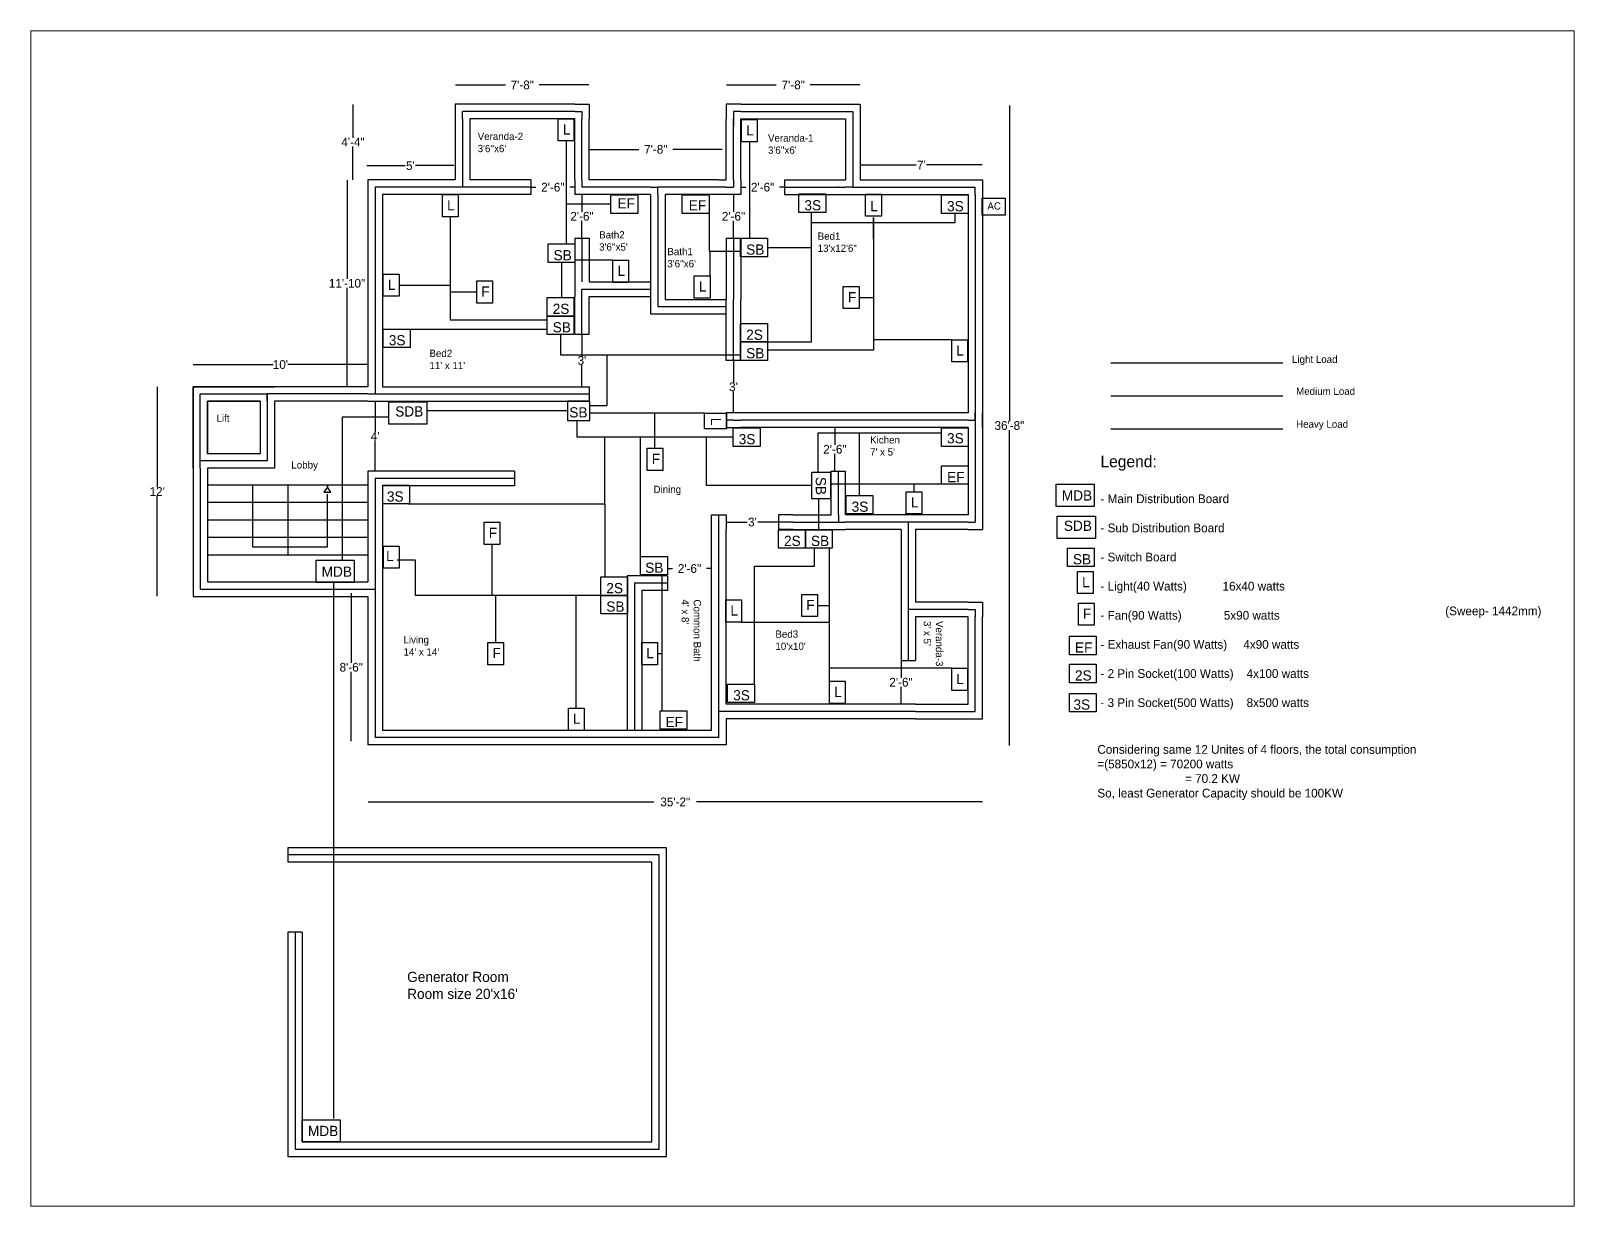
# Paper-space layout 'Layout1' of a CAD drawing. Header units: inches. Extents: x 1.05 to 9.45, y 0.8 to 7.2.
# The model-space entities are those that its viewports show. They can reach past a viewport. Long polylines and large blocks are cut down to what shows.
import ezdxf

# ---------------------------------------------------------------- set-up
doc = ezdxf.new("R2010")
doc.units = ezdxf.units.IN
doc.header["$MEASUREMENT"] = 0
doc.linetypes.add('ACAD_ISO02W100', pattern=[15, 12, -3])
doc.dimstyles.get("Standard").update_dxf_attribs({"dimtxt": 0.18, "dimasz": 0.18, "dimexe": 0.18, "dimexo": 0.0625, "dimgap": 0.09, "dimtad": 0, "dimtih": 1, "dimtoh": 1, "dimdec": 4, "dimzin": 0, "dimdsep": 46, "dimtxsty": 'Standard', "dimcen": 0.09, "dimadec": 0, "dimazin": 0, "dimtfac": 1, "dimtdec": 4, "dimtofl": 0, "dimtmove": 0, "dimatfit": 3, "dimfxl": 1, "dimtolj": 1, "dimtzin": 0, "dimarcsym": 0})

# ---------------------------------------------------------------- blocks, each defined once
blk = doc.blocks.new('*D4')
at = {"color": 0, "lineweight": -2}
for p, q in [((-270.1, -237.3), (-73.9, -237.3)), ((151.6, -237.3), (-44.7, -237.3))]:
    blk.add_line(p, q, dxfattribs=at)
at = {"color": 0}
for points in [[(-270.1, -237.3), (-270.1, -237.4), (-270.3, -237.3)], [(151.6, -237.3), (151.6, -237.4), (151.8, -237.3)]]:
    blk.add_solid(points, dxfattribs=at)
at = {"layer": 'Defpoints', "color": 0}
for p in [(-270.3, -236.3), (151.8, -236.3), (151.8, -237.3)]:
    blk.add_point(p, dxfattribs=at)
at = {"color": 0, "insert": (-59.3, -237.3), "char_height": 6, "attachment_point": 5}
blk.add_mtext('\\A1;35\'-2"', dxfattribs=at)
blk = doc.blocks.new('*D5')
at = {"color": 0, "lineweight": -2}
for p, q in [((-64.5, -77), (-61.1, -77)), ((-34.5, -77), (-37.9, -77))]:
    blk.add_line(p, q, dxfattribs=at)
at = {"color": 0}
for points in [[(-64.5, -77), (-64.5, -77), (-64.7, -77)], [(-34.5, -77), (-34.5, -77), (-34.3, -77)]]:
    blk.add_solid(points, dxfattribs=at)
at = {"layer": 'Defpoints', "color": 0}
for p in [(-64.7, -77), (-64.7, -82.1), (-34.3, -82.1)]:
    blk.add_point(p, dxfattribs=at)
at = {"color": 0, "insert": (-49.5, -77), "char_height": 6, "attachment_point": 5}
blk.add_mtext('\\A1;2\'-6"', dxfattribs=at)
blk = doc.blocks.new('*D6')
at = {"color": 0, "lineweight": -2}
for p, q in [((-210.1, 255.1), (-175.9, 255.1)), ((-118.5, 255.1), (-152.7, 255.1))]:
    blk.add_line(p, q, dxfattribs=at)
at = {"color": 0}
for points in [[(-210.1, 255.2), (-210.1, 255.1), (-210.3, 255.1)], [(-118.5, 255.2), (-118.5, 255.1), (-118.3, 255.1)]]:
    blk.add_solid(points, dxfattribs=at)
at = {"layer": 'Defpoints', "color": 0}
for p in [(-118.3, 255.1), (-210.3, 241.9), (-118.3, 241.9)]:
    blk.add_point(p, dxfattribs=at)
at = {"color": 0, "insert": (-164.3, 255.1), "char_height": 6, "attachment_point": 5}
blk.add_mtext('\\A1;7\'-8"', dxfattribs=at)
blk = doc.blocks.new('*D7')
at = {"color": 0, "lineweight": -2}
for p, q in [((-270.9, 199.7), (-244.7, 199.7)), ((-211.3, 199.7), (-237.5, 199.7))]:
    blk.add_line(p, q, dxfattribs=at)
at = {"color": 0}
for points in [[(-270.9, 199.7), (-270.9, 199.7), (-271.1, 199.7)], [(-211.3, 199.7), (-211.3, 199.7), (-211.1, 199.7)]]:
    blk.add_solid(points, dxfattribs=at)
at = {"layer": 'Defpoints', "color": 0}
for p in [(-211.1, 199.7), (-271.1, 136.2), (-211.1, 136.2)]:
    blk.add_point(p, dxfattribs=at)
at = {"color": 0, "insert": (-241.1, 199.7), "char_height": 6, "attachment_point": 5}
blk.add_mtext("\\A1;5'", dxfattribs=at)
blk = doc.blocks.new('*D8')
at = {"color": 0, "lineweight": -2}
for p, q in [((-118.1, 210.9), (-84.2, 210.9)), ((-27, 210.9), (-61, 210.9))]:
    blk.add_line(p, q, dxfattribs=at)
at = {"color": 0}
for points in [[(-118.1, 210.9), (-118.1, 210.8), (-118.3, 210.9)], [(-27, 210.9), (-27, 210.8), (-26.8, 210.9)]]:
    blk.add_solid(points, dxfattribs=at)
at = {"layer": 'Defpoints', "color": 0}
for p in [(-26.8, 210.9), (-118.3, 189.9), (-26.8, 189.9)]:
    blk.add_point(p, dxfattribs=at)
at = {"color": 0, "insert": (-72.6, 210.9), "char_height": 6, "attachment_point": 5}
blk.add_mtext('\\A1;7\'-8"', dxfattribs=at)
blk = doc.blocks.new('*D9')
at = {"color": 0, "lineweight": -2}
for p, q in [((-24.1, 255.1), (10.1, 255.1)), ((67.5, 255.1), (33.3, 255.1))]:
    blk.add_line(p, q, dxfattribs=at)
at = {"color": 0}
for points in [[(-24.1, 255.2), (-24.1, 255.1), (-24.3, 255.1)], [(67.5, 255.2), (67.5, 255.1), (67.7, 255.1)]]:
    blk.add_solid(points, dxfattribs=at)
at = {"layer": 'Defpoints', "color": 0}
for p in [(67.7, 255.1), (-24.3, 241.9), (67.7, 241.9)]:
    blk.add_point(p, dxfattribs=at)
at = {"color": 0, "insert": (21.7, 255.1), "char_height": 6, "attachment_point": 5}
blk.add_mtext('\\A1;7\'-8"', dxfattribs=at)
blk = doc.blocks.new('*D10')
at = {"color": 0, "lineweight": -2}
for p, q in [((67.9, 200.2), (106.1, 200.2)), ((151.5, 200.2), (113.3, 200.2))]:
    blk.add_line(p, q, dxfattribs=at)
at = {"color": 0}
for points in [[(67.9, 200.2), (67.9, 200.2), (67.7, 200.2)], [(151.5, 200.2), (151.5, 200.2), (151.7, 200.2)]]:
    blk.add_solid(points, dxfattribs=at)
at = {"layer": 'Defpoints', "color": 0}
for p in [(151.7, 200.2), (67.7, 189.9), (151.7, 189.9)]:
    blk.add_point(p, dxfattribs=at)
at = {"color": 0, "insert": (109.7, 200.2), "char_height": 6, "attachment_point": 5}
blk.add_mtext("\\A1;7'", dxfattribs=at)
blk = doc.blocks.new('*D12')
at = {"color": 0, "lineweight": -2}
for p, q in [((-414.9, 47.7), (-414.9, -21.1)), ((-414.9, -96), (-414.9, -27.2))]:
    blk.add_line(p, q, dxfattribs=at)
at = {"color": 0}
for points in [[(-414.9, 47.7), (-414.9, 47.7), (-414.9, 47.9)], [(-414.9, -96), (-414.9, -96), (-414.9, -96.1)]]:
    blk.add_solid(points, dxfattribs=at)
at = {"layer": 'Defpoints', "color": 0}
for p in [(-390.3, 47.9), (-414.9, -96.1), (-390.3, -96.1)]:
    blk.add_point(p, dxfattribs=at)
at = {"color": 0, "insert": (-414.9, -24.1), "char_height": 6, "attachment_point": 5}
blk.add_mtext("\\A1;12'", dxfattribs=at)
blk = doc.blocks.new('*D13')
at = {"color": 0, "lineweight": -2}
for p, q in [((-390.1, 63.1), (-335.4, 63.1)), ((-270.5, 63.1), (-325.2, 63.1))]:
    blk.add_line(p, q, dxfattribs=at)
at = {"color": 0}
for points in [[(-390.1, 63.1), (-390.1, 63.1), (-390.3, 63.1)], [(-270.5, 63.1), (-270.5, 63.1), (-270.3, 63.1)]]:
    blk.add_solid(points, dxfattribs=at)
at = {"layer": 'Defpoints', "color": 0}
for p in [(-270.3, 63.1), (-390.3, 47.9), (-270.3, 47.9)]:
    blk.add_point(p, dxfattribs=at)
at = {"color": 0, "insert": (-330.3, 63.1), "char_height": 6, "attachment_point": 5}
blk.add_mtext("\\A1;10'", dxfattribs=at)
blk = doc.blocks.new('*D14')
at = {"color": 0, "lineweight": -2}
for p, q in [((-284.6, 189.7), (-284.6, 121.9)), ((-284.6, 48), (-284.6, 115.8))]:
    blk.add_line(p, q, dxfattribs=at)
at = {"color": 0}
for points in [[(-284.7, 189.7), (-284.6, 189.7), (-284.6, 189.9)], [(-284.7, 48), (-284.6, 48), (-284.6, 47.9)]]:
    blk.add_solid(points, dxfattribs=at)
at = {"layer": 'Defpoints', "color": 0}
for p in [(-284.6, 189.9), (-270.3, 189.9), (-270.5, 47.9)]:
    blk.add_point(p, dxfattribs=at)
at = {"color": 0, "insert": (-284.6, 118.9), "char_height": 6, "attachment_point": 5}
blk.add_mtext('\\A1;11\'-10"', dxfattribs=at)
blk = doc.blocks.new('*D15')
at = {"color": 0, "lineweight": -2}
for p, q in [((-281.7, -94), (-281.7, -141.7)), ((-281.7, -195.6), (-281.7, -147.9))]:
    blk.add_line(p, q, dxfattribs=at)
at = {"color": 0}
for points in [[(-281.8, -94), (-281.7, -94), (-281.7, -93.9)], [(-281.8, -195.6), (-281.7, -195.6), (-281.7, -195.8)]]:
    blk.add_solid(points, dxfattribs=at)
at = {"layer": 'Defpoints', "color": 0}
for p in [(-281.7, -93.9), (-259.6, -93.9), (-259.6, -195.8)]:
    blk.add_point(p, dxfattribs=at)
at = {"color": 0, "insert": (-281.7, -144.8), "char_height": 6, "attachment_point": 5}
blk.add_mtext('\\A1;8\'-6"', dxfattribs=at)
blk = doc.blocks.new('*D16')
at = {"color": 0, "lineweight": -2}
for p, q in [((-24.1, -45.1), (-9.9, -45.1)), ((11.5, -45.1), (-2.7, -45.1))]:
    blk.add_line(p, q, dxfattribs=at)
at = {"color": 0}
for points in [[(-24.1, -45.1), (-24.1, -45.2), (-24.3, -45.1)], [(11.5, -45.1), (11.5, -45.2), (11.7, -45.1)]]:
    blk.add_solid(points, dxfattribs=at)
at = {"layer": 'Defpoints', "color": 0}
for p in [(-24.3, -40.1), (11.7, -40.1), (11.7, -45.1)]:
    blk.add_point(p, dxfattribs=at)
at = {"color": 0, "insert": (-6.3, -45.1), "char_height": 6, "attachment_point": 5}
blk.add_mtext("\\A1;3'", dxfattribs=at)
blk = doc.blocks.new('*D17')
at = {"color": 0, "lineweight": -2}
for p, q in [((-19.3, 65.7), (-19.3, 50.9)), ((-19.3, 30), (-19.3, 44.7))]:
    blk.add_line(p, q, dxfattribs=at)
at = {"color": 0}
for points in [[(-19.4, 65.7), (-19.3, 65.7), (-19.3, 65.9)], [(-19.4, 30), (-19.3, 30), (-19.3, 29.8)]]:
    blk.add_solid(points, dxfattribs=at)
at = {"layer": 'Defpoints', "color": 0}
for p in [(-24.3, 65.9), (-24, 29.8), (-19.3, 29.8)]:
    blk.add_point(p, dxfattribs=at)
at = {"color": 0, "insert": (-19.3, 47.8), "char_height": 6, "attachment_point": 5}
blk.add_mtext("\\A1;3'", dxfattribs=at)
blk = doc.blocks.new('*D18')
at = {"color": 0, "lineweight": -2}
for p, q in [((-123.3, 83.7), (-123.3, 68.9)), ((-123.3, 48), (-123.3, 62.8))]:
    blk.add_line(p, q, dxfattribs=at)
at = {"color": 0}
for points in [[(-123.4, 83.7), (-123.3, 83.7), (-123.3, 83.9)], [(-123.4, 48), (-123.3, 48), (-123.3, 47.9)]]:
    blk.add_solid(points, dxfattribs=at)
at = {"layer": 'Defpoints', "color": 0}
for p in [(-123.3, 83.9), (-118.3, 83.9), (-118.3, 47.9)]:
    blk.add_point(p, dxfattribs=at)
at = {"color": 0, "insert": (-123.3, 65.9), "char_height": 6, "attachment_point": 5}
blk.add_mtext("\\A1;3'", dxfattribs=at)
blk = doc.blocks.new('*D19')
at = {"color": 0, "lineweight": -2}
for p, q in [((50.3, 19.7), (50.3, 7.9)), ((50.3, -10), (50.3, 1.8))]:
    blk.add_line(p, q, dxfattribs=at)
at = {"color": 0}
for points in [[(50.3, 19.7), (50.4, 19.7), (50.3, 19.9)], [(50.3, -10), (50.4, -10), (50.3, -10.1)]]:
    blk.add_solid(points, dxfattribs=at)
at = {"layer": 'Defpoints', "color": 0}
for p in [(50.3, 19.9), (57.7, 19.9), (57.7, -10.1)]:
    blk.add_point(p, dxfattribs=at)
at = {"color": 0, "insert": (50.3, 4.9), "char_height": 6, "attachment_point": 5}
blk.add_mtext('\\A1;2\'-6"', dxfattribs=at)
blk = doc.blocks.new('*D20')
at = {"color": 0, "lineweight": -2}
for p, q in [((-158.1, 184.9), (-154.9, 184.9)), ((-128.5, 184.9), (-131.7, 184.9))]:
    blk.add_line(p, q, dxfattribs=at)
at = {"color": 0}
for points in [[(-158.1, 184.9), (-158.1, 184.8), (-158.3, 184.9)], [(-128.5, 184.9), (-128.5, 184.8), (-128.3, 184.9)]]:
    blk.add_solid(points, dxfattribs=at)
at = {"layer": 'Defpoints', "color": 0}
for p in [(-158.3, 189.9), (-128.3, 189.9), (-128.3, 184.9)]:
    blk.add_point(p, dxfattribs=at)
at = {"color": 0, "insert": (-143.3, 184.9), "char_height": 6, "attachment_point": 5}
blk.add_mtext('\\A1;2\'-6"', dxfattribs=at)
blk = doc.blocks.new('*D21')
at = {"color": 0, "lineweight": -2}
for p, q in [((-123.3, 179.7), (-123.3, 167.9)), ((-123.3, 150), (-123.3, 161.8))]:
    blk.add_line(p, q, dxfattribs=at)
at = {"color": 0}
for points in [[(-123.4, 179.7), (-123.3, 179.7), (-123.3, 179.9)], [(-123.4, 150), (-123.3, 150), (-123.3, 149.9)]]:
    blk.add_solid(points, dxfattribs=at)
at = {"layer": 'Defpoints', "color": 0}
for p in [(-123.3, 179.9), (-118.3, 179.9), (-118.3, 149.9)]:
    blk.add_point(p, dxfattribs=at)
at = {"color": 0, "insert": (-123.3, 164.9), "char_height": 6, "attachment_point": 5}
blk.add_mtext('\\A1;2\'-6"', dxfattribs=at)
blk = doc.blocks.new('*D22')
at = {"color": 0, "lineweight": -2}
for p, q in [((-19.3, 179.7), (-19.3, 167.9)), ((-19.3, 150), (-19.3, 161.8))]:
    blk.add_line(p, q, dxfattribs=at)
at = {"color": 0}
for points in [[(-19.4, 179.7), (-19.3, 179.7), (-19.3, 179.9)], [(-19.4, 150), (-19.3, 150), (-19.3, 149.9)]]:
    blk.add_solid(points, dxfattribs=at)
at = {"layer": 'Defpoints', "color": 0}
for p in [(-19.3, 179.9), (-14.4, 179.9), (-14.4, 149.9)]:
    blk.add_point(p, dxfattribs=at)
at = {"color": 0, "insert": (-19.3, 164.9), "char_height": 6, "attachment_point": 5}
blk.add_mtext('\\A1;2\'-6"', dxfattribs=at)
blk = doc.blocks.new('*D23')
at = {"color": 0, "lineweight": -2}
for p, q in [((-14.1, 184.9), (-10.9, 184.9)), ((15.5, 184.9), (12.3, 184.9))]:
    blk.add_line(p, q, dxfattribs=at)
at = {"color": 0}
for points in [[(-14.1, 184.9), (-14.1, 184.8), (-14.3, 184.9)], [(15.5, 184.9), (15.5, 184.8), (15.7, 184.9)]]:
    blk.add_solid(points, dxfattribs=at)
at = {"layer": 'Defpoints', "color": 0}
for p in [(-14.3, 184.9), (-14.3, 179.9), (15.7, 179.9)]:
    blk.add_point(p, dxfattribs=at)
at = {"color": 0, "insert": (0.7, 184.9), "char_height": 6, "attachment_point": 5}
blk.add_mtext('\\A1;2\'-6"', dxfattribs=at)
blk = doc.blocks.new('*D24')
at = {"color": 0, "lineweight": -2}
for p, q in [((95.7, -140.3), (95.7, -152.1)), ((95.7, -170), (95.7, -158.2))]:
    blk.add_line(p, q, dxfattribs=at)
at = {"color": 0}
for points in [[(95.6, -140.3), (95.7, -140.3), (95.7, -140.1)], [(95.6, -170), (95.7, -170), (95.7, -170.1)]]:
    blk.add_solid(points, dxfattribs=at)
at = {"layer": 'Defpoints', "color": 0}
for p in [(95.7, -140.1), (95.7, -170.1), (95.7, -170.1)]:
    blk.add_point(p, dxfattribs=at)
at = {"color": 0, "insert": (95.7, -155.1), "char_height": 6, "attachment_point": 5}
blk.add_mtext('\\A1;2\'-6"', dxfattribs=at)
blk = doc.blocks.new('*D25')
at = {"color": 0, "lineweight": -2}
for p, q in [((-265.3, 37.7), (-265.3, 17)), ((-265.3, -9.9), (-265.3, 10.8))]:
    blk.add_line(p, q, dxfattribs=at)
at = {"color": 0}
for points in [[(-265.4, 37.7), (-265.3, 37.7), (-265.3, 37.9)], [(-265.4, -9.9), (-265.3, -9.9), (-265.3, -10.1)]]:
    blk.add_solid(points, dxfattribs=at)
at = {"layer": 'Defpoints', "color": 0}
for p in [(-270.3, 37.9), (-265.3, 37.9), (-270.3, -10.1)]:
    blk.add_point(p, dxfattribs=at)
at = {"color": 0, "insert": (-265.3, 13.9), "char_height": 6, "attachment_point": 5}
blk.add_mtext("\\A1;4'", dxfattribs=at)
blk = doc.blocks.new('*D26')
at = {"color": 0, "lineweight": -2}
for p, q in [((-280.5, 241.7), (-280.5, 218.9)), ((-280.5, 190), (-280.5, 212.8))]:
    blk.add_line(p, q, dxfattribs=at)
at = {"color": 0}
for points in [[(-280.5, 241.7), (-280.5, 241.7), (-280.5, 241.9)], [(-280.5, 190), (-280.5, 190), (-280.5, 189.9)]]:
    blk.add_solid(points, dxfattribs=at)
at = {"layer": 'Defpoints', "color": 0}
for p in [(-206.2, 241.9), (-280.5, 189.9), (-206.2, 189.9)]:
    blk.add_point(p, dxfattribs=at)
at = {"color": 0, "insert": (-280.5, 215.9), "char_height": 6, "attachment_point": 5}
blk.add_mtext('\\A1;4\'-4"', dxfattribs=at)
blk = doc.blocks.new('*D27')
at = {"color": 0, "lineweight": -2}
for p, q in [((170.1, 241), (170.1, 24.3)), ((170.1, -198.6), (170.1, 18.1))]:
    blk.add_line(p, q, dxfattribs=at)
at = {"color": 0}
for points in [[(170.1, 241), (170.1, 241), (170.1, 241.2)], [(170.1, -198.6), (170.1, -198.6), (170.1, -198.8)]]:
    blk.add_solid(points, dxfattribs=at)
at = {"layer": 'Defpoints', "color": 0}
for p in [(52.5, 241.2), (52.5, -198.8), (170.1, -198.8)]:
    blk.add_point(p, dxfattribs=at)
at = {"color": 0, "insert": (170.1, 21.2), "char_height": 6, "attachment_point": 5}
blk.add_mtext('\\A1;36\'-8"', dxfattribs=at)

msp = doc.modelspace()

# ---------------------------------------------------------------- linework, layer by layer
for p, q in [((-200.3, 241.9), (-210.3, 241.9)), ((-210.3, 241.9), (-210.3, 231.9)), ((-200.3, 236.9), (-205.3, 236.9)), ((-205.3, 231.9), (-205.3, 236.9)), ((-128.3, 241.9), (-200.3, 241.9)), ((-128.3, 241.9), (-118.3, 241.9)), ((-128.3, 236.9), (-123.3, 236.9)), ((-123.3, 236.9), (-123.3, 231.9)), ((-118.3, 241.9), (-118.3, 231.9)), ((-14.3, 241.9), (-24.3, 241.9)), ((-24.3, 241.9), (-24.3, 231.9)), ((-14.3, 236.9), (-19.3, 236.9)), ((-19.3, 236.9), (-19.3, 226.9)), ((-14.3, 241.9), (57.7, 241.9)), ((57.7, 241.9), (67.7, 241.9)), ((57.7, 236.9), (62.7, 236.9)), ((62.7, 236.9), (62.7, 231.9)), ((67.7, 241.9), (67.7, 231.9)), ((-210.3, 231.9), (-210.3, 189.9)), ((-128.3, 231.9), (-200.3, 231.9)), ((-200.3, 231.9), (-200.3, 189.9)), ((-128.3, 189.9), (-128.3, 231.9)), ((-118.3, 189.9), (-118.3, 231.9)), ((-24.3, 189.9), (-24.3, 231.9)), ((-14.3, 189.9), (-14.3, 231.9)), ((-14.3, 231.9), (57.7, 231.9)), ((57.7, 231.9), (57.7, 189.9)), ((67.7, 231.9), (67.7, 189.9)), ((-260.3, 189.9), (-270.3, 189.9)), ((-270.3, 189.9), (-270.3, 179.9)), ((-260.3, 184.9), (-265.3, 184.9)), ((-265.3, 184.9), (-265.3, 179.9)), ((-210.3, 189.9), (-260.3, 189.9)), ((-205.3, 189.9), (-205.3, 184.9)), ((-158.3, 189.9), (-200.3, 189.9)), ((-158.3, 189.9), (-158.3, 179.9)), ((-128.3, 189.9), (-128.3, 179.9)), ((-123.3, 189.9), (-123.3, 184.9)), ((-76.3, 189.9), (-118.3, 189.9)), ((-66.3, 189.9), (-76.3, 189.9)), ((-76.3, 184.9), (-71.3, 184.9)), ((-66.3, 184.9), (-71.3, 184.9)), ((-71.3, 179.9), (-71.3, 184.9)), ((-29.3, 189.9), (-66.3, 189.9)), ((-29.3, 189.9), (-24.3, 189.9)), ((-24.3, 184.9), (-19.3, 184.9)), ((-19.3, 189.9), (-19.3, 184.9)), ((-14.3, 189.9), (-14.3, 179.9)), ((15.7, 189.9), (57.7, 189.9)), ((15.7, 189.9), (15.7, 179.9)), ((62.7, 189.9), (62.7, 184.9)), ((67.7, 189.9), (141.7, 189.9)), ((141.7, 189.9), (151.7, 189.9)), ((141.7, 184.9), (146.7, 184.9)), ((146.7, 179.9), (146.7, 184.9)), ((151.7, 189.9), (151.7, 179.9)), ((-270.3, 179.9), (-270.3, 47.9)), ((-158.3, 179.9), (-260.3, 179.9)), ((-260.3, 179.9), (-260.3, 47.9)), ((-118.3, 179.9), (-128.3, 179.9)), ((-76.3, 179.9), (-118.3, 179.9)), ((-76.3, 179.9), (-76.3, 107.9)), ((-24.3, 179.9), (-66.3, 179.9)), ((-66.3, 179.9), (-66.3, 107.9)), ((-14.3, 179.9), (-24.3, 179.9)), ((15.7, 179.9), (57.7, 179.9)), ((57.7, 179.9), (141.7, 179.9)), ((141.7, 179.9), (141.7, 29.9)), ((151.7, 179.9), (151.7, 29.9)), ((132.7, 166.9), (132.7, 160.4)), ((-128.3, 149.9), (-118.3, 149.9)), ((-128.3, 149.9), (-128.3, 119.9)), ((-118.3, 149.9), (-118.3, 119.9)), ((-24.3, 149.9), (-24.3, 107.9)), ((-24.3, 149.9), (-14.3, 149.9)), ((-14.3, 149.9), (-14.3, 107.9)), ((-128.3, 119.9), (-128.3, 109.9)), ((-118.3, 119.9), (-76.3, 119.9)), ((-128.3, 83.9), (-128.3, 109.9)), ((-123.3, 109.9), (-123.3, 114.9)), ((-118.3, 83.9), (-118.3, 109.9)), ((-118.3, 109.9), (-76.3, 109.9)), ((-76.3, 107.9), (-76.3, 97.9)), ((-71.3, 107.9), (-71.3, 102.9)), ((-66.3, 107.9), (-24.3, 107.9)), ((-24.3, 65.9), (-24.3, 107.9)), ((-14.3, 65.9), (-14.3, 107.9)), ((-76.3, 97.9), (-66.3, 97.9)), ((-71.3, 102.9), (-66.3, 102.9)), ((-66.3, 97.9), (-24.3, 97.9)), ((-128.3, 83.9), (-118.3, 83.9)), ((-14.3, 65.9), (-14.3, 75.9)), ((-14.3, 65.9), (-24.3, 65.9)), ((-270.3, 47.9), (-390.3, 47.9)), ((-390.3, 47.9), (-390.3, -96.1)), ((-339.3, 37.9), (-339.3, 42.9)), ((-265.3, 47.9), (-265.3, 42.9)), ((-265.3, 42.9), (-260.3, 42.9)), ((-265.3, 42.9), (-260.3, 42.9)), ((-260.3, 47.9), (-118.3, 47.9)), ((-118.3, 47.9), (-118.3, 37.9)), ((-380.3, 37.9), (-380.3, 1.9)), ((-344.3, 37.9), (-380.3, 37.9)), ((-270.3, 37.9), (-334.3, 37.9)), ((-270.3, 37.9), (-118.3, 37.9)), ((-24.3, 29.9), (-24.3, 19.9)), ((-14.3, 29.9), (-24.3, 29.9)), ((-19.3, 24.9), (-24.3, 24.9)), ((-19.3, 24.9), (-14.3, 24.9)), ((141.7, 29.9), (-14.3, 29.9)), ((141.7, 24.9), (146.7, 24.9)), ((146.7, 24.9), (146.7, 29.9)), ((151.7, 19.9), (151.7, 29.9)), ((151.7, 29.9), (151.7, -50.1)), ((-24.3, 19.9), (-14.3, 19.9)), ((141.7, 19.9), (-14.3, 19.9)), ((141.7, 19.9), (141.7, -40.1)), ((-385.3, -8.1), (-385.3, -3.1)), ((-380.3, -8.1), (-380.3, -86.1)), ((-169.6, -10.1), (-270.3, -10.1)), ((-270.3, -10.1), (-270.3, -86.1)), ((-169.6, -10.1), (-169.6, -20.1)), ((47.7, -40.1), (47.7, -10.1)), ((47.7, -10.1), (57.7, -10.1)), ((57.7, -40.1), (57.7, -10.1)), ((-380.3, -19.5), (-270.3, -19.5)), ((-349.5, -19.5), (-349.5, -62)), ((-325.3, -19.5), (-325.3, -67.5)), ((-298.1, -21), (-300.6, -24.5)), ((-295.7, -24.5), (-298.1, -21)), ((-169.6, -20.1), (-260.3, -20.1)), ((-260.3, -20.1), (-260.3, -188.1)), ((-380.3, -31.5), (-270.3, -31.5)), ((-300.6, -24.5), (-295.7, -24.5)), ((-298.1, -62), (-298.1, -26)), ((-34.3, -50.1), (-34.3, -40.1)), ((-34.3, -40.1), (-24.3, -40.1)), ((-29.3, -50.1), (-29.3, -40.1)), ((-24.3, -40.1), (-24.3, -50.1)), ((21.7, -40.1), (11.7, -40.1)), ((11.7, -40.1), (11.7, -50.1)), ((21.7, -40.1), (47.7, -40.1)), ((52.7, -40.1), (52.7, -45.1)), ((141.7, -40.1), (57.7, -40.1)), ((141.7, -40.1), (105.7, -40.1)), ((-380.3, -43.5), (-270.3, -43.5)), ((-34.3, -188.1), (-34.3, -50.1)), ((-24.3, -170.1), (-24.3, -50.1)), ((21.7, -45.1), (11.7, -45.1)), ((21.7, -50.1), (11.7, -50.1)), ((21.7, -50.1), (47.7, -50.1)), ((47.7, -45.1), (52.7, -45.1)), ((47.7, -50.1), (57.7, -50.1)), ((52.7, -45.1), (57.7, -45.1)), ((95.7, -50.1), (57.7, -50.1)), ((95.7, -50.1), (95.7, -140.1)), ((141.7, -50.1), (105.7, -50.1)), ((105.7, -50.1), (105.7, -100.1)), ((141.7, -45.1), (146.7, -45.1)), ((141.7, -50.1), (151.7, -50.1)), ((-380.3, -55.5), (-270.3, -55.5)), ((-349.5, -62), (-298.1, -62)), ((-380.3, -67.5), (-270.3, -67.5)), ((-92.3, -82.1), (-92.3, -188.1)), ((-64.7, -82.1), (-92.3, -82.1)), ((-64.7, -82.1), (-64.7, -92.1)), ((-380.3, -86.1), (-270.3, -86.1)), ((-82.3, -92.1), (-82.3, -188.1)), ((-64.7, -92.1), (-82.3, -92.1)), ((-390.3, -96.1), (-270.3, -96.1)), ((-270.3, -96.1), (-270.3, -198.1)), ((105.7, -105.1), (100.7, -105.1)), ((141.7, -100.1), (105.7, -100.1)), ((141.7, -100.1), (151.6, -100.1)), ((141.7, -105.1), (146.7, -105.1)), ((146.7, -105.1), (146.7, -110.1)), ((151.6, -100.1), (151.6, -110.1)), ((141.7, -110.1), (105.7, -110.1)), ((105.7, -110.1), (105.7, -140.1)), ((141.7, -170.1), (141.7, -110.1)), ((151.7, -170.1), (151.7, -110.1)), ((95.7, -140.1), (105.7, -140.1)), ((-14.3, -170.1), (-24.3, -170.1)), ((105.7, -170.1), (-14.3, -170.1)), ((105.7, -170.1), (141.7, -170.1)), ((141.7, -175.1), (146.7, -175.1)), ((146.7, -175.1), (146.7, -170.1)), ((151.6, -180.1), (151.7, -170.1)), ((-34.3, -188.1), (-260.3, -188.1)), ((-14.3, -180.1), (-24.3, -180.1)), ((-24.3, -180.1), (-24.3, -198.1)), ((105.7, -180.1), (-14.3, -180.1)), ((105.7, -180.1), (141.7, -180.1)), ((141.7, -180.1), (151.6, -180.1)), ((-24.3, -198.1), (-270.3, -198.1)), ((-320.3, -273.7), (-325.3, -273.7)), ((-315.3, -278.7), (-325.3, -278.7)), ((-315.3, -326.7), (-325.3, -326.7))]:
    msp.add_line(p, q)
at = {"linetype": 'ACAD_ISO02W100'}
for p, q in [((-128.3, 236.9), (-200.3, 236.9)), ((-14.3, 236.9), (57.7, 236.9)), ((-205.3, 231.9), (-205.3, 189.9)), ((-123.3, 189.9), (-123.3, 231.9)), ((-19.3, 189.9), (-19.3, 231.9)), ((62.7, 231.9), (62.7, 189.9)), ((-158.3, 184.9), (-260.3, 184.9)), ((-76.3, 184.9), (-123.3, 184.9)), ((-24.3, 184.9), (-66.3, 184.9)), ((15.7, 184.9), (57.7, 184.9)), ((62.7, 184.9), (57.7, 184.9)), ((62.7, 184.9), (141.7, 184.9)), ((-265.3, 179.9), (-265.3, 47.9)), ((-71.3, 179.9), (-71.3, 107.9)), ((146.7, 179.9), (146.7, 29.9)), ((-123.3, 149.9), (-123.3, 119.9)), ((-19.3, 149.9), (-19.3, 107.9)), ((-123.3, 114.9), (-76.3, 114.9)), ((-123.3, 83.9), (-123.3, 109.9)), ((-19.3, 65.9), (-19.3, 107.9)), ((-66.3, 102.9), (-24.3, 102.9)), ((-270.3, 42.9), (-339.3, 42.9)), ((-270.3, 42.9), (-265.3, 42.9)), ((-260.3, 42.9), (-118.3, 42.9)), ((141.7, 24.9), (-14.3, 24.9)), ((146.7, 29.9), (146.7, -45.1)), ((-385.3, -8.1), (-385.3, -91.1)), ((52.7, -40.1), (52.7, -10.1)), ((-169.6, -15.1), (-265.3, -15.1)), ((-265.3, -15.1), (-265.3, -193.1)), ((-29.3, -193.1), (-29.3, -50.1)), ((21.7, -45.1), (47.7, -45.1)), ((141.7, -45.1), (57.7, -45.1)), ((100.7, -45.1), (100.7, -140.1)), ((-385.3, -91.1), (-270.3, -91.1)), ((-270.3, -91.1), (-265.3, -91.1)), ((-87.3, -87.1), (-87.3, -188.1)), ((-64.7, -87.1), (-87.3, -87.1)), ((141.7, -105.1), (105.7, -105.1)), ((146.7, -170.1), (146.7, -110.1)), ((-14.3, -175.1), (-29.3, -175.1)), ((105.7, -175.1), (-14.3, -175.1)), ((105.7, -175.1), (141.7, -175.1)), ((-29.3, -193.1), (-265.3, -193.1))]:
    msp.add_line(p, q, dxfattribs=at)
at = {"color": 1}
for p, q in [((-134.2, 216.7), (-134.2, 149.8)), ((-8.4, 216), (-8.4, 149.9)), ((-103.4, 173.3), (-134.2, 173.3)), ((-213.7, 164.6), (-213.7, 93.9)), ((-36, 166.9), (-36, 140.9)), ((76.8, 164), (76.8, 72.9)), ((76.8, 164), (76.8, 164)), ((76.8, 149.3), (76.8, 164)), ((-134.2, 149.8), (-134.2, 146)), ((-36, 140.9), (-14.4, 140.9)), ((-35.4, 124), (-35.4, 140.9)), ((-102.1, 134.8), (-128.3, 134.8)), ((-248.9, 117.6), (-213.7, 117.6)), ((-195.5, 112.9), (-213.7, 112.9)), ((66.9, 109.1), (76.8, 109.1)), ((-213.7, 93.9), (-147.2, 93.9)), ((130.5, 80.1), (76.8, 80.1)), ((76.8, 72.9), (4, 72.9)), ((239.7, 64.2), (357.7, 64.2)), ((-39.2, 29.8), (-118, 29.8)), ((-73.2, 5.6), (-73.2, 29.8)), ((123.5, -19.1), (47.2, -19.1)), ((104.7, -24.2), (104.7, -19.1)), ((-185.1, -60.4), (-185.1, -95.4)), ((46.6, -154.4), (46.6, -63)), ((-237.5, -71.3), (-250.2, -71.3)), ((-237.5, -95.4), (-237.5, -71.3)), ((-68.4, -82.1), (-68.4, -174.9)), ((-110.4, -95.4), (-237.5, -95.4)), ((-182.5, -127.7), (-182.5, -95.4)), ((-127.2, -172.8), (-127.2, -95.4)), ((38.3, -102.3), (46.6, -102.3)), ((-13.8, -113.8), (46.6, -113.8)), ((-71.5, -135.4), (-68.4, -135.4)), ((130.5, -145.5), (46.6, -145.5))]:
    msp.add_line(p, q, dxfattribs=at)
at = {"color": 5}
for p, q in [((34.2, 78.4), (34.2, 167.6)), ((132.7, 160.4), (34.2, 160.4)), ((4, 143.4), (34.2, 143.4)), ((-137.4, 133.3), (-137.4, 109.1)), ((-241.3, 87.5), (-147.2, 87.5)), ((-138, 83.7), (-138, 69.9)), ((34.2, 78.4), (4, 78.4)), ((-138, 69.9), (-14.3, 69.9)), ((-106.2, 69.9), (-106.2, 35.1)), ((-117.7, 35.1), (-106.2, 35.1)), ((239.7, 41.6), (357.7, 41.6)), ((-133.3, 31.3), (-229.9, 31.3)), ((-126.7, 13.2), (-126.7, 24.7)), ((-19.5, 13.2), (-126.7, 13.2)), ((-107.7, -32.5), (-107.7, 13.2)), ((-83.1, -68.7), (-83.1, 13.2)), ((-37.8, -20), (-37.8, 13.2)), ((123.1, 16.1), (38.7, 16.1)), ((38.7, 16.1), (38.7, -10.8)), ((67.2, -26.8), (67.2, 16.1)), ((34.5, -20), (-37.8, -20)), ((39.3, -50.3), (39.3, -29.2)), ((-242.6, -32.5), (-107.7, -32.5)), ((-107.7, -32.5), (-107.7, -82.7)), ((36.2, -75.3), (36.2, -63)), ((-4.9, -156.3), (-4.9, -75.3)), ((-4.9, -75.3), (36.2, -75.3))]:
    msp.add_line(p, q, dxfattribs=at)
at = {"color": 2}
for p, q in [((-287.8, 27.3), (-255.9, 27.3)), ((-287.8, -71.3), (-287.8, 27.3)), ((239.7, 19), (357.7, 19)), ((-293.8, -86.1), (-293.8, -454.7))]:
    msp.add_line(p, q, dxfattribs=at)
for points in [[(-139.6, 231.9), (-128.8, 231.9), (-128.8, 216.7), (-139.6, 216.7)], [(-13.8, 231.3), (-3, 231.3), (-3, 216), (-13.8, 216)], [(25.6, 180.3), (44, 180.3), (44, 167.6), (25.6, 167.6)], [(71.4, 180.2), (82.2, 180.2), (82.2, 165), (71.4, 165)], [(-219.1, 179.9), (-208.3, 179.9), (-208.3, 164.6), (-219.1, 164.6)], [(-103.4, 179.6), (-85, 179.6), (-85, 166.9), (-103.4, 166.9)], [(-54.5, 179.6), (-36, 179.6), (-36, 166.9), (-54.5, 166.9)], [(123.5, 179.6), (141.9, 179.6), (141.9, 166.9), (123.5, 166.9)], [(-14.4, 149.8), (4, 149.8), (4, 137.1), (-14.4, 137.1)], [(-146.6, 146), (-128.2, 146), (-128.2, 133.3), (-146.6, 133.3)], [(-102.1, 134.8), (-91.3, 134.8), (-91.3, 119.5), (-102.1, 119.5)], [(-259.7, 125.2), (-248.9, 125.2), (-248.9, 110), (-259.7, 110)], [(-195.5, 120.6), (-184.7, 120.6), (-184.7, 105.3), (-195.5, 105.3)], [(-46.2, 124), (-35.4, 124), (-35.4, 108.7), (-46.2, 108.7)], [(56.1, 116.8), (66.9, 116.8), (66.9, 101.5), (56.1, 101.5)], [(-147.2, 109.1), (-128.8, 109.1), (-128.8, 96.4), (-147.2, 96.4)], [(-147.2, 96.4), (-128.8, 96.4), (-128.8, 83.7), (-147.2, 83.7)], [(-259.7, 87.5), (-241.3, 87.5), (-241.3, 74.8), (-259.7, 74.8)], [(-14.4, 91.4), (4, 91.4), (4, 78.7), (-14.4, 78.7)], [(-14.4, 78.7), (4, 78.7), (4, 65.9), (-14.4, 65.9)], [(130.5, 80.1), (141.3, 80.1), (141.3, 64.9), (130.5, 64.9)], [(-380.3, 37.9), (-344.3, 37.9), (-344.3, 1.9), (-380.3, 1.9)], [(-255.9, 37.4), (-229.9, 37.4), (-229.9, 22.1), (-255.9, 22.1)], [(-133.3, 24.7), (-118, 24.7), (-118, 38), (-133.3, 38)], [(-24, 29.8), (-24, 19), (-39.2, 19), (-39.2, 29.8)], [(-19.5, 19.6), (-1.1, 19.6), (-1.1, 6.9), (-19.5, 6.9)], [(123.5, 19.6), (141.9, 19.6), (141.9, 6.9), (123.5, 6.9)], [(-78.6, 5.6), (-67.8, 5.6), (-67.8, -9.6), (-78.6, -9.6)], [(123.5, -6.4), (141.9, -6.4), (141.9, -19.1), (123.5, -19.1)], [(-260, -19.8), (-241.6, -19.8), (-241.6, -32.5), (-260, -32.5)], [(47.2, -10.8), (47.2, -29.2), (34.5, -29.2), (34.5, -10.8)], [(202.3, -19.1), (228.4, -19.1), (228.4, -34.4), (202.3, -34.4)], [(58, -26.8), (76.4, -26.8), (76.4, -39.5), (58, -39.5)], [(99.3, -24.2), (110.1, -24.2), (110.1, -39.5), (99.3, -39.5)], [(203, -41.1), (229.1, -41.1), (229.1, -56.4), (203, -56.4)], [(-190.5, -45.2), (-179.7, -45.2), (-179.7, -60.4), (-190.5, -60.4)], [(11.6, -50.3), (30.1, -50.3), (30.1, -63), (11.6, -63)], [(30.1, -50.3), (48.5, -50.3), (48.5, -63), (30.1, -63)], [(-259.5, -61.6), (-248.7, -61.6), (-248.7, -76.8), (-259.5, -76.8)], [(209.9, -62.9), (228.3, -62.9), (228.3, -75.6), (209.9, -75.6)], [(-305.8, -71.3), (-279.8, -71.3), (-279.8, -86.6), (-305.8, -86.6)], [(-83.1, -68.7), (-64.6, -68.7), (-64.6, -81.4), (-83.1, -81.4)], [(-110.4, -82.7), (-92, -82.7), (-92, -95.4), (-110.4, -95.4)], [(216.8, -79), (227.6, -79), (227.6, -94.2), (216.8, -94.2)], [(27.5, -94.7), (38.3, -94.7), (38.3, -110), (27.5, -110)], [(-110.4, -95.4), (-92, -95.4), (-92, -108.1), (-110.4, -108.1)], [(-24.6, -98.5), (-13.8, -98.5), (-13.8, -113.8), (-24.6, -113.8)], [(217.5, -100.7), (228.3, -100.7), (228.3, -115.9), (217.5, -115.9)], [(211.3, -123.5), (229.7, -123.5), (229.7, -136.2), (211.3, -136.2)], [(-187.9, -127.7), (-177.1, -127.7), (-177.1, -143), (-187.9, -143)], [(-82.3, -127.7), (-71.5, -127.7), (-71.5, -143), (-82.3, -143)], [(130.5, -145.5), (141.3, -145.5), (141.3, -160.8), (130.5, -160.8)], [(211.3, -142.7), (229.7, -142.7), (229.7, -155.4), (211.3, -155.4)], [(-23.3, -156.3), (-4.9, -156.3), (-4.9, -169), (-23.3, -169)], [(46.6, -154.4), (57.4, -154.4), (57.4, -169.7), (46.6, -169.7)], [(211.3, -162.7), (229.7, -162.7), (229.7, -175.4), (211.3, -175.4)], [(-132.6, -172.8), (-121.8, -172.8), (-121.8, -188.1), (-132.6, -188.1)], [(-69.7, -174.7), (-51.3, -174.7), (-51.3, -187.4), (-69.7, -187.4)], [(-315.3, -455.5), (-289.2, -455.5), (-289.2, -470.7), (-315.3, -470.7)]]:
    msp.add_lwpolyline(points, close=True)
at = {"linetype": 'ACAD_ISO02W100'}
for points in [[(151.5, 177.3), (167.3, 177.3), (167.3, 165.6), (151.5, 165.6)], [(-385.3, 42.9), (-339.3, 42.9), (-339.3, -3.1), (-385.3, -3.1)]]:
    msp.add_lwpolyline(points, close=True, dxfattribs=at)
for points in [[(-390.3, -8.1), (-390.3, 47.9), (-334.3, 47.9)], [(-334.3, 37.9), (-334.3, -8.1), (-380.3, -8.1)], [(-325.3, -326.7), (-325.3, -480.7), (-65.3, -480.7), (-65.3, -268.7), (-325.3, -268.7), (-325.3, -278.7)], [(-315.3, -326.7), (-315.3, -470.7), (-75.3, -470.7), (-75.3, -278.7), (-315.3, -278.7)]]:
    msp.add_lwpolyline(points)
msp.add_lwpolyline([(-320.3, -326.7), (-320.3, -475.7), (-70.3, -475.7), (-70.3, -273.7), (-320.3, -273.7)], dxfattribs=at)
for p in [(52.5, 184.9), (-298.1, -20.5), (-298.1, -21), (-298.1, -24.5)]:
    msp.add_point(p)

# ---------------------------------------------------------------- texts
at = {"attachment_point": 1}
for s, insert, char_height, width in [("Veranda-2\\P3'6''x6'", (-194.9, 222.3), 5, 52.304), ('L', (-136.4, 228.1), 7, 8.261), ('L', (-10.6, 227.5), 7, 8.261), ("Veranda-1\\P3'6''x6'", (4.4, 221.2), 5, 72.095), ('L', (-215.9, 176), 7, 8.261), ('EF', (-98.9, 177.3), 7, 8.261), ('EF', (-50, 176), 7, 8.261), ('3S', (29.4, 176), 7, 8.261), ('L', (74.5, 175.4), 7, 8.261), ('3S', (127.3, 175.4), 7, 8.261), ('AC', (155, 174.5), 5, 26.154), ("Bath2\\P3'6''x5'", (-111.5, 154.7), 5, 39.582), ("Bed1\\P13'x12'6{\\fArial|b0|i0|c0|p34;”}", (38.5, 153.8), 5, 32.514), ('SB', (-142.8, 141.7), 7, 8.261), ("Bath1\\P3'6''x6'", (-64.7, 143.2), 5, 38.875), ('SB', (-10.6, 145.6), 7, 8.261), ('L', (-98.9, 131), 7, 8.261), ('L', (-256.6, 121.4), 7, 8.261), ('F', (-192.4, 116.8), 7, 8.261), ('L', (-43, 120.2), 7, 8.261), ('F', (59.3, 112.9), 7, 8.261), ('2S', (-143.4, 104.9), 7, 8.261), ('SB', (-143.4, 92.2), 7, 8.261), ('2S', (-10.6, 87.1), 7, 8.261), ('3S', (-255.9, 83.3), 7, 8.261), ('SB', (-10.6, 74.4), 7, 8.261), ('L', (133.6, 76.3), 7, 8.261), ("Bed2\\P11' x 11'", (-228, 73.3), 5, 122.986), ('SDB', (-251.5, 34.4), 7, 8.261), ('SB', (-132, 33.8), 7, 8.261), ('Lift', (-374.2, 28.8), 5, 23.71), ('3S', (-15.7, 15.4), 7, 8.261), ("Kichen\\P7' x 5'", (74.5, 13.9), 5, 70.682), ('3S', (127.3, 16), 7, 8.261), ('F', (-75.4, 1.8), 7, 8.261), ('{\\H1.333x;Legend:\\P\\P}- Main Distribution Board\\P\\P- Sub Distribution Board\\P\\P- Switch Board\\P\\P- Light(40 Watts)           16x40 watts\\P\\P- Fan(90 Watts)             5x90 watts\\P\\P- Exhaust Fan(90 Watts)     4x90 watts\\P\\P- 2 Pin Socket(100 Watts)    4x100 watts\\P\\P- 3 Pin Socket(500 Watts)    8x500 watts', (232.6, 0.6), 6, 249.841), ('Lobby', (-322.8, -3.3), 5, 35.071), ('Dining', (-74.2, -20.1), 5, 30.972), ('EF', (127.3, -10.7), 7, 8.261), ('3S', (-257.2, -24), 7, 8.261), ('3S', (61.8, -31), 7, 8.261), ('L', (102.5, -28), 7, 8.261), ('MDB', (206.1, -23.3), 7, 8.261), ('F', (-187.3, -49), 7, 8.261), ('SDB', (207.5, -44.1), 7, 8.261), ('2S', (15.4, -54.5), 7, 8.261), ('SB', (33.9, -54.5), 7, 8.261), ('L', (-257.8, -64.9), 7, 8.261), ('SB', (-79.9, -72.9), 7, 8.261), ('SB', (213.7, -67.1), 7, 8.261), ('MDB', (-302, -75.6), 7, 8.261), ('L', (220, -82.8), 7, 8.261), ('2S', (-106.6, -86.9), 7, 8.261), ('SB', (-106.6, -99.6), 7, 8.261), ('L', (-21.4, -102.3), 7, 8.261), ('F', (30.7, -98.5), 7, 8.261), ('F', (220.6, -104.5), 7, 8.261), ('(Sweep- 1442mm)', (469.3, -103.1), 6, 111.499), ("Living\\P14' x 14'", (-245.8, -123.4), 5, 83.404), ("Bed3\\P10'x10'", (9.5, -119.5), 5, 77.75), ('F', (-184.7, -131.5), 7, 8.261), ('L', (-79.2, -131.6), 7, 8.261), ('EF', (215.1, -127.7), 7, 8.261), ('2S', (215.1, -146.9), 7, 8.261), ('L', (49.8, -158.2), 7, 8.261), ('L', (133.6, -149.3), 7, 8.261), ('3S', (-19.5, -160.5), 7, 8.261), ('3S', (214.1, -166.9), 7, 8.261), ('L', (-129.5, -176.6), 7, 8.261), ('EF', (-65.9, -178.9), 7, 8.261), ('Considering same 12 Unites of 4 floors, the total consumption =(5850x12) = 70200 watts\\P                           = 70.2 KW\\PSo, least Generator Capacity should be 100KW ', (230.5, -198.2), 6, 250.529), ("Generator Room\\PRoom size 20'x16'", (-243.3, -353.9), 7, 136.422), ('MDB', (-311.4, -459.7), 7, 8.261)]:
    msp.add_mtext(s, dxfattribs=dict(at, insert=insert, char_height=char_height, width=width))
at = {"color": 1, "insert": (364.1, 69.2), "char_height": 5, "width": 132.882, "attachment_point": 1}
msp.add_mtext('Light Load', dxfattribs=at)
at = {"color": 5, "insert": (366.9, 47.3), "char_height": 5, "width": 95.42, "attachment_point": 1}
msp.add_mtext('Medium Load', dxfattribs=at)
at = {"attachment_point": 1, "rotation": 270}
for s, insert, char_height, width in [('L', (-27.8, 26.6), 7, 8.261), ('SB', (44.2, -14), 7, 8.261), ("Common Bath\\P4' x 8'", (-41.6, -98.2), 5, 55.75), ("Veranda-3\\P3' x 5'", (124.6, -113), 5, 55.75)]:
    msp.add_mtext(s, dxfattribs=dict(at, insert=insert, char_height=char_height, width=width))
at = {"color": 2, "insert": (366.9, 24.7), "char_height": 5, "width": 101.075, "attachment_point": 1}
msp.add_mtext('Heavy Load', dxfattribs=at)

# ---------------------------------------------------------------- dimensions: what is measured, and where the dimension line sits
for base, p1, p2, picture, middle in [((-118.3, 255.1), (-210.3, 241.9), (-118.3, 241.9), '*D6', (-164.3, 255.1)), ((67.7, 255.1), (-24.3, 241.9), (67.7, 241.9), '*D9', (21.7, 255.1)), ((-26.8265945, 210.8530432), (-118.3265945, 189.8530432), (-26.8265945, 189.8530432), '*D8', (-72.5765945, 210.8530432)), ((-211.1, 199.7), (-271.1, 136.2), (-211.1, 136.2), '*D7', (-241.1, 199.7)), ((151.7, 200.2), (67.7, 189.9), (151.7, 189.9), '*D10', (109.7, 200.2)), ((-128.3, 184.9), (-158.3, 189.9), (-128.3, 189.9), '*D20', (-143.3, 184.9)), ((-14.3, 184.9), (15.7, 179.9), (-14.3, 179.9), '*D23', (0.7, 184.9)), ((-270.3, 63.1), (-390.3, 47.9), (-270.3, 47.9), '*D13', (-330.3, 63.1)), ((11.7, -45.1), (-24.3, -40.1), (11.7, -40.1), '*D16', (-6.3, -45.1)), ((-64.7, -77), (-34.3, -82.1), (-64.7, -82.1), '*D5', (-49.5, -77)), ((151.8, -237.3), (-270.3, -236.3), (151.8, -236.3), '*D4', (-59.3, -237.3))]:
    dim = msp.add_linear_dim(base=base, p1=p1, p2=p2, dimstyle='Standard', override={"dimtxt": 6, "dimdec": 0, "dimlunit": 3, "dimse1": 1, "dimse2": 1, "dimtdec": 0})
    dim.commit()
    dim.dimension.update_dxf_attribs({"geometry": picture, "text_midpoint": middle})
for base, p1, p2, picture, middle in [((-280.5, 189.9), (-206.2, 241.9), (-206.2, 189.9), '*D26', (-280.5, 215.9)), ((170.1, -198.8), (52.5, 241.2), (52.5, -198.8), '*D27', (170.1, 21.2)), ((-284.6, 189.9), (-270.5, 47.9), (-270.3, 189.9), '*D14', (-284.6, 118.9)), ((-123.3, 179.9), (-118.3, 149.9), (-118.3, 179.9), '*D21', (-123.3, 164.9)), ((-19.3, 179.9), (-14.4, 149.9), (-14.4, 179.9), '*D22', (-19.3, 164.9)), ((-123.3, 83.9), (-118.3, 47.9), (-118.3, 83.9), '*D18', (-123.3, 65.9)), ((-19.3, 29.8), (-24.3, 65.9), (-24, 29.8), '*D17', (-19.3, 47.8)), ((-414.9, -96.1), (-390.3, 47.9), (-390.3, -96.1), '*D12', (-414.9, -24.1)), ((-265.3, 37.9), (-270.3, -10.1), (-270.3, 37.9), '*D25', (-265.3, 13.9)), ((50.3, 19.9), (57.7, -10.1), (57.7, 19.9), '*D19', (50.3, 4.9)), ((-281.7, -93.9), (-259.6, -195.8), (-259.6, -93.9), '*D15', (-281.7, -144.8)), ((95.7, -170.1), (95.7, -140.1), (95.7, -170.1), '*D24', (95.7, -155.1))]:
    dim = msp.add_linear_dim(base=base, p1=p1, p2=p2, angle=90, dimstyle='Standard', override={"dimtxt": 6, "dimdec": 0, "dimlunit": 3, "dimse1": 1, "dimse2": 1, "dimtdec": 0})
    dim.commit()
    dim.dimension.update_dxf_attribs({"geometry": picture, "text_midpoint": middle})

psp = doc.layouts.get("Layout1")

# ---------------------------------------------------------------- viewports
at = {"layer": '0'}
psp.add_viewport(center=(5.25, 4), size=(8.4, 6.4), view_center_point=(28.072, -111.2888), view_height=807.144349, dxfattribs=at)

doc.saveas('drawing.dxf')
